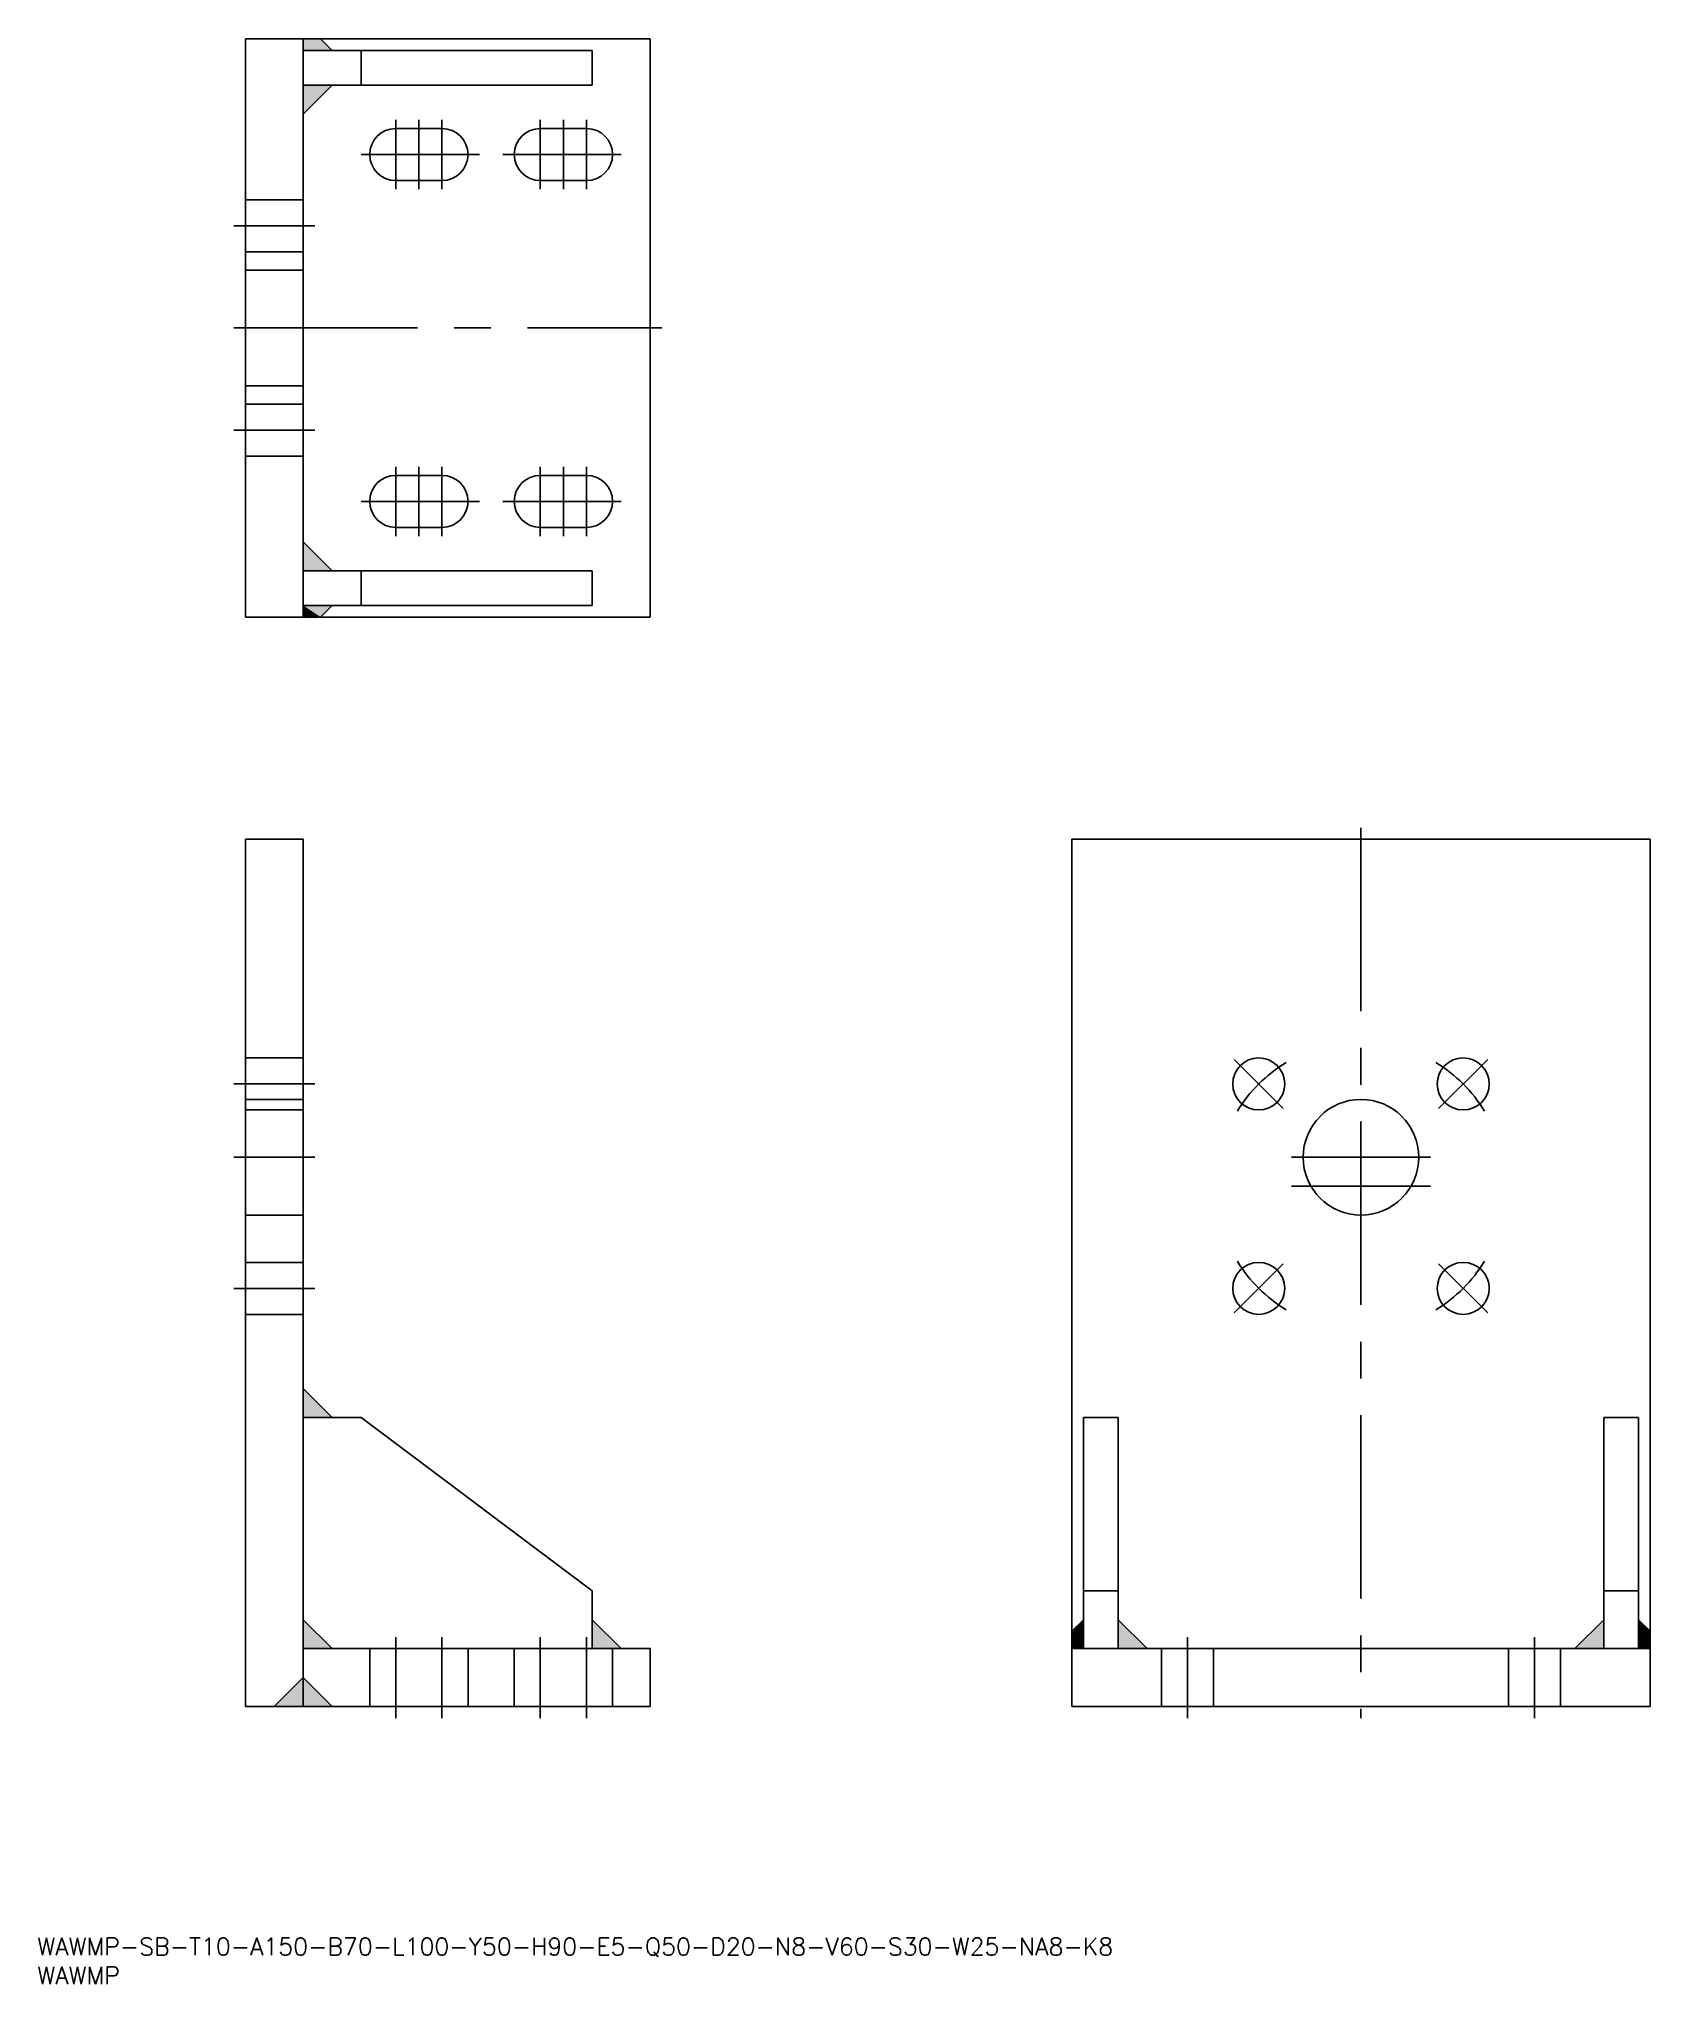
# Model space of a CAD drawing. Extents: x 0 to 279, y 0 to 336.
import ezdxf

# ---------------------------------------------------------------- set-up
doc = ezdxf.new("R2010")
doc.units = 0
doc.linetypes.add('CENTER', pattern=[50.8, 31.75, -6.35, 6.35, -6.35])
doc.linetypes.add('DASHED', pattern=[19.05, 12.7, -6.35])
doc.layers.get('0').update_dxf_attribs({"linetype": 'CONTINUOUS'})
doc.layers.add('CENTER', color=1, linetype='CENTER')
doc.styles.get("Standard").update_dxf_attribs({"font": 'txt.shx', "height": 3, "bigfont": 'bigfont.shx'})

# ---------------------------------------------------------------- blocks, each defined once
blk = doc.blocks.new('*U1')
at = {"color": 7, "linetype": 'CONTINUOUS'}
blk.add_text('WAWMP-SB-T10-A150-B70-L100-Y50-H90-E5-Q50-D20-N8-V60-S30-W25-NA8-K8', height=3, dxfattribs=at).set_placement((0, 5))
blk = doc.blocks.new('*U2')
at = {"color": 7, "linetype": 'CONTINUOUS'}
blk.add_text('WAWMP', height=3, dxfattribs=at).set_placement((0, 0))
blk = doc.blocks.new('*U3')
at = {"color": 7, "linetype": 'CONTINUOUS'}
for p, q in [((50.964051, 328.47943), (45.964051, 323.47943)), ((45.964051, 323.47943), (45.964051, 328.47943))]:
    blk.add_line(p, q, dxfattribs=at)
at = {"color": 7, "linetype": 'CONTINUOUS', "extrusion": (0, 0, -1)}
blk.add_solid([(-45.964051, 328.47943), (-50.964051, 328.47943), (-45.964051, 323.47943)], dxfattribs=at)
blk = doc.blocks.new('*U4')
at = {"color": 7, "linetype": 'CONTINUOUS'}
for p, q in [((45.964051, 103.026256), (45.964051, 98.026256)), ((50.964051, 98.026256), (45.964051, 103.026256))]:
    blk.add_line(p, q, dxfattribs=at)
blk.add_solid([(45.964051, 103.026256), (45.964051, 98.026256), (50.964051, 98.026256)], dxfattribs=at)
blk = doc.blocks.new('*U5')
at = {"color": 7, "linetype": 'CONTINUOUS'}
for p, q in [((45.964051, 63.026256), (45.964051, 58.026256)), ((50.964051, 58.026256), (45.964051, 63.026256))]:
    blk.add_line(p, q, dxfattribs=at)
blk.add_solid([(45.964051, 63.026256), (45.964051, 58.026256), (50.964051, 58.026256)], dxfattribs=at)
blk = doc.blocks.new('*U6')
at = {"color": 7, "linetype": 'CONTINUOUS'}
for p, q in [((95.964051, 63.026256), (95.964051, 58.026256)), ((100.964051, 58.026256), (95.964051, 63.026256))]:
    blk.add_line(p, q, dxfattribs=at)
blk.add_solid([(95.964051, 63.026256), (95.964051, 58.026256), (100.964051, 58.026256)], dxfattribs=at)
blk = doc.blocks.new('*U7')
at = {"color": 7, "linetype": 'CONTINUOUS'}
for p, q in [((45.964051, 53.026256), (45.964051, 48.026256)), ((50.964051, 48.026256), (45.964051, 53.026256))]:
    blk.add_line(p, q, dxfattribs=at)
blk.add_solid([(45.964051, 53.026256), (45.964051, 48.026256), (50.964051, 48.026256)], dxfattribs=at)
blk = doc.blocks.new('*U8')
at = {"color": 7, "linetype": 'CONTINUOUS'}
for p, q in [((45.964051, 53.026256), (40.964051, 48.026256)), ((45.964051, 48.026256), (45.964051, 53.026256))]:
    blk.add_line(p, q, dxfattribs=at)
blk.add_solid([(45.964051, 53.026256), (40.964051, 48.026256), (45.964051, 48.026256)], dxfattribs=at)
blk = doc.blocks.new('*U9')
at = {"color": 7, "linetype": 'CONTINUOUS'}
for p, q in [((186.891983, 63.026256), (186.891983, 58.026256)), ((191.891983, 58.026256), (186.891983, 63.026256))]:
    blk.add_line(p, q, dxfattribs=at)
blk.add_solid([(186.891983, 63.026256), (186.891983, 58.026256), (191.891983, 58.026256)], dxfattribs=at)
blk = doc.blocks.new('*U10')
at = {"color": 7, "linetype": 'CONTINUOUS'}
for p, q in [((45.964051, 336.47943), (45.964051, 334.47943)), ((48.964051, 336.47943), (50.964051, 334.47943))]:
    blk.add_line(p, q, dxfattribs=at)
blk.add_solid([(45.964051, 336.47943), (45.964051, 334.47943), (50.964051, 334.47943)], dxfattribs=at)
at = {"color": 7, "linetype": 'CONTINUOUS', "extrusion": (0, 0, -1)}
blk.add_solid([(-45.964051, 336.47943), (-48.964051, 336.47943), (-50.964051, 334.47943)], dxfattribs=at)
blk = doc.blocks.new('*U11')
at = {"color": 7, "linetype": 'CONTINUOUS'}
for p, q in [((45.964051, 238.47943), (45.964051, 236.47943)), ((50.964051, 238.47943), (48.964051, 236.47943))]:
    blk.add_line(p, q, dxfattribs=at)
blk.add_solid([(45.964051, 238.47943), (45.964051, 236.47943), (48.964051, 236.47943)], dxfattribs=at)
at = {"color": 7, "linetype": 'CONTINUOUS', "extrusion": (0, 0, -1)}
blk.add_solid([(-45.964051, 238.47943), (-50.964051, 238.47943), (-48.964051, 236.47943)], dxfattribs=at)
blk = doc.blocks.new('*U12')
at = {"color": 7, "linetype": 'CONTINUOUS'}
for p, q in [((45.964051, 249.47943), (45.964051, 244.47943)), ((50.964051, 244.47943), (45.964051, 249.47943))]:
    blk.add_line(p, q, dxfattribs=at)
blk.add_solid([(45.964051, 249.47943), (45.964051, 244.47943), (50.964051, 244.47943)], dxfattribs=at)
blk = doc.blocks.new('*U13')
at = {"color": 7, "linetype": 'CONTINUOUS'}
for p, q in [((180.891983, 63.026256), (178.891983, 61.026256)), ((178.891983, 61.026256), (178.891983, 58.026256)), ((180.891983, 61.026256), (180.891983, 63.026256)), ((180.891983, 61.026256), (180.891983, 58.026256))]:
    blk.add_line(p, q, dxfattribs=at)
for points in [[(180.891983, 63.026256), (178.891983, 61.026256), (180.891983, 61.026256)], [(178.891983, 61.026256), (178.891983, 58.026256), (180.891983, 58.026256)]]:
    blk.add_solid(points, dxfattribs=at)
at = {"color": 7, "linetype": 'CONTINUOUS', "extrusion": (0, 0, -1)}
blk.add_solid([(-178.891983, 61.026256), (-180.891983, 61.026256), (-180.891983, 58.026256)], dxfattribs=at)
blk = doc.blocks.new('*U14')
at = {"color": 7, "linetype": 'CONTINUOUS'}
for p, q in [((276.891983, 63.026256), (276.891983, 61.026256)), ((278.891983, 61.026256), (276.891983, 63.026256)), ((276.891983, 61.026256), (276.891983, 58.026256)), ((278.891983, 61.026256), (278.891983, 58.026256))]:
    blk.add_line(p, q, dxfattribs=at)
for points in [[(276.891983, 63.026256), (276.891983, 61.026256), (278.891983, 61.026256)], [(276.891983, 61.026256), (276.891983, 58.026256), (278.891983, 58.026256)]]:
    blk.add_solid(points, dxfattribs=at)
at = {"color": 7, "linetype": 'CONTINUOUS', "extrusion": (0, 0, -1)}
blk.add_solid([(-276.891983, 61.026256), (-278.891983, 61.026256), (-278.891983, 58.026256)], dxfattribs=at)
blk = doc.blocks.new('*U15')
at = {"color": 7, "linetype": 'CONTINUOUS'}
for p, q in [((270.891983, 63.026256), (265.891983, 58.026256)), ((270.891983, 58.026256), (270.891983, 63.026256))]:
    blk.add_line(p, q, dxfattribs=at)
blk.add_solid([(270.891983, 63.026256), (265.891983, 58.026256), (270.891983, 58.026256)], dxfattribs=at)

msp = doc.modelspace()

# ---------------------------------------------------------------- linework, layer by layer
at = {"color": 7, "linetype": 'CONTINUOUS'}
for p, q in [((105.964051, 336.47943), (35.964051, 336.47943)), ((35.964051, 336.47943), (35.964051, 236.47943)), ((45.964051, 336.47943), (45.964051, 236.47943)), ((48.964051, 336.47943), (50.964051, 334.47943)), ((105.964051, 236.47943), (105.964051, 336.47943)), ((45.964051, 334.47943), (95.964051, 334.47943)), ((55.964051, 328.47943), (55.964051, 334.47943)), ((95.964051, 334.47943), (95.964051, 328.47943)), ((45.964051, 328.47943), (95.964051, 328.47943)), ((45.964051, 323.47943), (50.964051, 328.47943)), ((61.964051, 320.97943), (69.964051, 320.97943)), ((86.964051, 320.97943), (94.964051, 320.97943)), ((69.964051, 311.97943), (61.964051, 311.97943)), ((94.964051, 311.97943), (86.964051, 311.97943)), ((69.964051, 260.97943), (61.964051, 260.97943)), ((94.964051, 260.97943), (86.964051, 260.97943)), ((45.964051, 249.47943), (50.964051, 244.47943)), ((61.964051, 251.97943), (69.964051, 251.97943)), ((86.964051, 251.97943), (94.964051, 251.97943)), ((45.964051, 244.47943), (95.964051, 244.47943)), ((55.964051, 244.47943), (55.964051, 238.47943)), ((95.964051, 238.47943), (95.964051, 244.47943)), ((35.964051, 236.47943), (105.964051, 236.47943)), ((45.964051, 238.47943), (95.964051, 238.47943)), ((48.964051, 236.47943), (50.964051, 238.47943)), ((35.964051, 48.026256), (35.964051, 198.026256)), ((35.964051, 198.026256), (45.964051, 198.026256)), ((45.964051, 48.026256), (45.964051, 198.026256)), ((178.891983, 48.026256), (178.891983, 198.026256)), ((178.891983, 198.026256), (278.891983, 198.026256)), ((278.891983, 198.026256), (278.891983, 48.026256)), ((45.964051, 103.026256), (50.964051, 98.026256)), ((55.964051, 98.026256), (45.964051, 98.026256)), ((55.964051, 98.026256), (95.964051, 68.026256)), ((180.891983, 98.026256), (180.891983, 58.026256)), ((186.891983, 98.026256), (180.891983, 98.026256)), ((186.891983, 98.026256), (186.891983, 58.026256)), ((270.891983, 98.026256), (270.891983, 58.026256)), ((270.891983, 98.026256), (276.891983, 98.026256)), ((276.891983, 98.026256), (276.891983, 58.026256)), ((95.964051, 58.026256), (95.964051, 68.026256)), ((180.891983, 68.026256), (186.891983, 68.026256)), ((276.891983, 68.026256), (270.891983, 68.026256)), ((45.964051, 63.026256), (50.964051, 58.026256)), ((95.964051, 63.026256), (100.964051, 58.026256)), ((180.891983, 63.026256), (178.891983, 61.026256)), ((186.891983, 63.026256), (191.891983, 58.026256)), ((270.891983, 63.026256), (265.891983, 58.026256)), ((276.891983, 63.026256), (278.891983, 61.026256)), ((105.964051, 58.026256), (45.964051, 58.026256)), ((105.964051, 48.026256), (105.964051, 58.026256)), ((278.891983, 58.026256), (178.891983, 58.026256)), ((45.964051, 53.026256), (40.964051, 48.026256)), ((45.964051, 53.026256), (50.964051, 48.026256)), ((105.964051, 48.026256), (35.964051, 48.026256)), ((278.891983, 48.026256), (178.891983, 48.026256))]:
    msp.add_line(p, q, dxfattribs=at)
at = {"color": 3, "linetype": 'DASHED'}
for p, q in [((45.964051, 308.657099), (35.964051, 308.657099)), ((45.964051, 299.657099), (35.964051, 299.657099)), ((45.964051, 296.47943), (35.964051, 296.47943)), ((45.964051, 276.47943), (35.964051, 276.47943)), ((45.964051, 273.30176), (35.964051, 273.30176)), ((45.964051, 264.30176), (35.964051, 264.30176)), ((45.964051, 160.203926), (35.964051, 160.203926)), ((45.964051, 153.026256), (35.964051, 153.026256)), ((45.964051, 151.203926), (35.964051, 151.203926)), ((45.964051, 133.026256), (35.964051, 133.026256)), ((45.964051, 124.848587), (35.964051, 124.848587)), ((45.964051, 115.848587), (35.964051, 115.848587)), ((57.464999, 58.026256), (57.464999, 48.026256)), ((74.464999, 58.026256), (74.464999, 48.026256)), ((82.464051, 58.026256), (82.464051, 48.026256)), ((99.464051, 58.026256), (99.464051, 48.026256)), ((194.391983, 58.026256), (194.391983, 48.026256)), ((203.391983, 58.026256), (203.391983, 48.026256)), ((254.391983, 58.026256), (254.391983, 48.026256)), ((263.391983, 58.026256), (263.391983, 48.026256))]:
    msp.add_line(p, q, dxfattribs=at)
at = {"color": 7, "linetype": 'CONTINUOUS'}
for centre, radius in [((211.214314, 155.703926), 4.5), ((246.569653, 155.703926), 4.5), ((228.891983, 143.026256), 10), ((211.214314, 120.348587), 4.5), ((246.569653, 120.348587), 4.5)]:
    msp.add_circle(centre, radius, dxfattribs=at)
for centre, start, end in [((61.964051, 316.47943), 90, 270), ((69.964051, 316.47943), 270, 90), ((86.964051, 316.47943), 90, 270), ((94.964051, 316.47943), 270, 90), ((61.964051, 256.47943), 90, 270), ((69.964051, 256.47943), 270, 90), ((86.964051, 256.47943), 90, 270), ((94.964051, 256.47943), 270, 90)]:
    msp.add_arc(centre, 4.5, start, end, dxfattribs=at)
at = {"layer": 'CENTER', "color": 1, "linetype": 'CENTER'}
for p, q in [((61.964051, 322.47943), (61.964051, 310.47943)), ((65.964051, 322.47943), (65.964051, 310.47943)), ((69.964051, 322.47943), (69.964051, 310.47943)), ((86.964051, 322.47943), (86.964051, 310.47943)), ((90.964051, 322.47943), (90.964051, 310.47943)), ((94.964051, 322.47943), (94.964051, 310.47943)), ((55.964051, 316.47943), (76.464051, 316.47943)), ((80.464051, 316.47943), (100.964051, 316.47943)), ((47.964051, 304.157099), (33.964051, 304.157099)), ((33.964051, 286.47943), (107.964051, 286.47943)), ((47.964051, 268.80176), (33.964051, 268.80176)), ((61.964051, 250.47943), (61.964051, 262.47943)), ((65.964051, 250.47943), (65.964051, 262.47943)), ((69.964051, 250.47943), (69.964051, 262.47943)), ((86.964051, 250.47943), (86.964051, 262.47943)), ((90.964051, 250.47943), (90.964051, 262.47943)), ((94.964051, 250.47943), (94.964051, 262.47943)), ((55.964051, 256.47943), (76.464051, 256.47943)), ((80.464051, 256.47943), (100.964051, 256.47943)), ((228.891983, 200.026256), (228.891983, 46.026256)), ((206.971673, 159.946567), (215.456954, 151.461285)), ((250.812293, 159.946567), (242.327012, 151.461285)), ((47.964051, 155.703926), (33.964051, 155.703926)), ((47.964051, 143.026256), (33.964051, 143.026256)), ((240.891983, 143.026256), (216.891983, 143.026256)), ((240.891983, 138.026256), (216.891983, 138.026256)), ((215.456954, 124.591228), (206.971673, 116.105946)), ((242.327012, 124.591228), (250.812293, 116.105946)), ((47.964051, 120.348587), (33.964051, 120.348587)), ((61.964999, 60.026256), (61.964999, 46.026256)), ((69.964999, 60.026256), (69.964999, 46.026256)), ((86.964051, 60.026256), (86.964051, 46.026256)), ((94.964051, 60.026256), (94.964051, 46.026256)), ((198.891983, 60.026256), (198.891983, 46.026256)), ((258.891983, 60.026256), (258.891983, 46.026256))]:
    msp.add_line(p, q, dxfattribs=at)
for start, end in [(121.215795, 148.784205), (31.215795, 58.784205), (211.215795, 238.784205), (301.215795, 328.784205)]:
    msp.add_arc((228.891983, 138.026256), 25, start, end, dxfattribs=at)

# ---------------------------------------------------------------- block references
at = {"color": 7, "linetype": 'CONTINUOUS'}
for name in ['*U10', '*U3', '*U12', '*U11', '*U4', '*U5', '*U6', '*U13', '*U9', '*U15', '*U14', '*U8', '*U7', '*U1', '*U2']:
    msp.add_blockref(name, (0, 0), dxfattribs=at)

doc.saveas('drawing.dxf')
